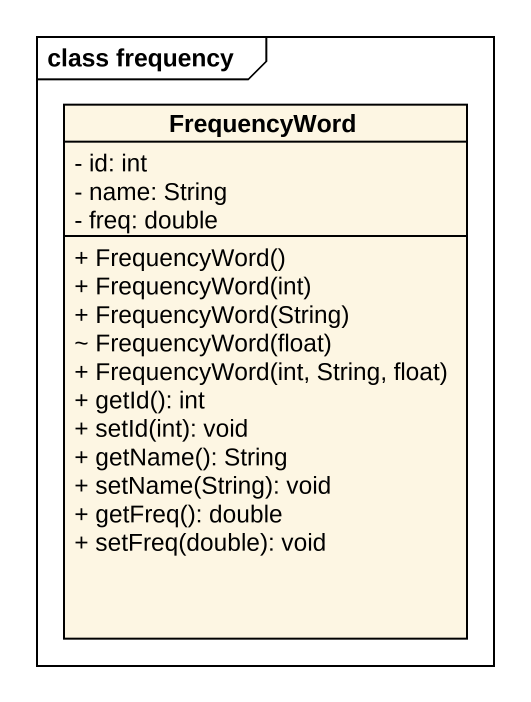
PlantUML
@startuml
mainframe class frequency
hide circle
hide empty members
skinparam classAttributeIconSize 0
class FrequencyWord {
  - id: int
  - name: String
  - freq: double
  + FrequencyWord()
  + FrequencyWord(int)
  + FrequencyWord(String)
  ~ FrequencyWord(float)
  + FrequencyWord(int, String, float)
  + getId(): int
  + setId(int): void
  + getName(): String
  + setName(String): void
  + getFreq(): double
  + setFreq(double): void
}
@enduml
